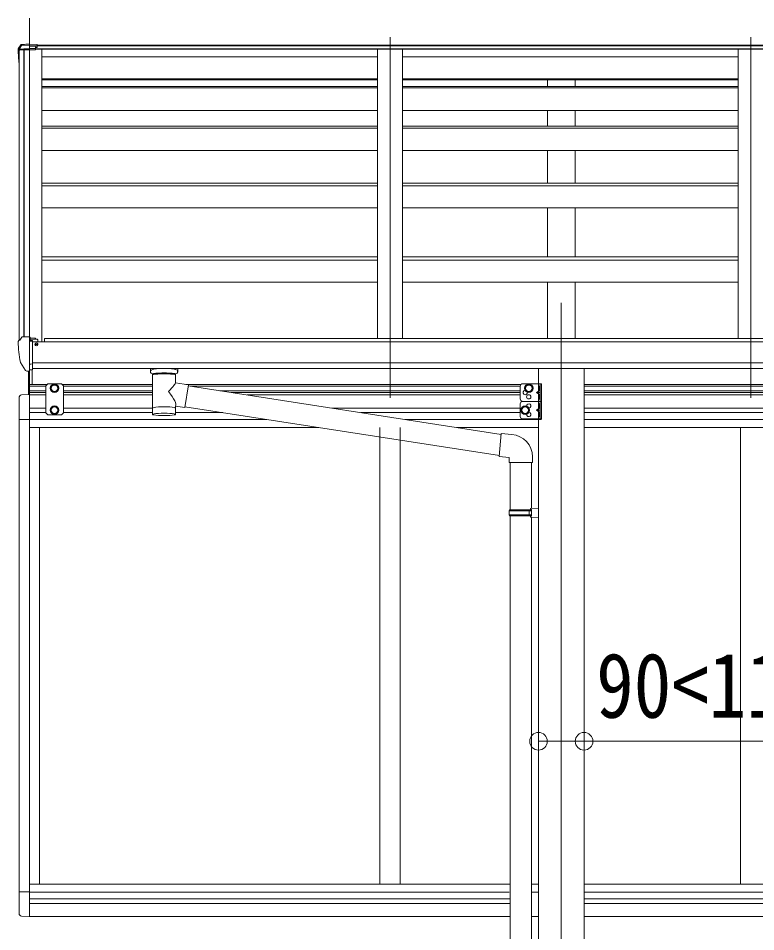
# Model space of a CAD drawing. Units: millimetres at full size; details may follow other scales. Extents: x -9783 to 9892, y -6828 to 6752.
# Drawn here: x 2956 to 4420, y 220 to 2034 of the extents above; entities that cross this region are included whole.
import ezdxf
from ezdxf.enums import TextEntityAlignment as Align

# ---------------------------------------------------------------- set-up
doc = ezdxf.new("R2010")
doc.units = ezdxf.units.MM
doc.header["$LTSCALE"] = 35
doc.header["$PDMODE"] = 32
doc.header["$PDSIZE"] = 35
for name, color, linetype, lineweight in [('0-1_本体', 4, 'Continuous', 9), ('0-2_部品', 7, 'Continuous', 9), ('0-8_PARTS2', 2, 'Continuous', 9), ('0-A_寸法', 6, 'Continuous', 9), ('1-1_GLASS', 4, 'Continuous', 9), ('1-2_GLASS_SEAL', 7, 'Continuous', 9)]:
    doc.layers.add(name, color=color, linetype=linetype, lineweight=lineweight)
doc.styles.add('ＭＳ ゴシック', font='')
doc.styles.get('ＭＳ ゴシック').set_extended_font_data('MS Gothic')

msp = doc.modelspace()

# ---------------------------------------------------------------- linework, layer by layer
at = {"layer": '0-1_本体'}
for p, q in [((2993.58, 1980.81), (7974.57, 1980.81)), ((7974.57, 1979.23), (2993.58, 1979.23)), ((2958.08, 1969.88), (2958.07, 1394.75)), ((2959.03, 1970.72), (2966.86, 1971.13)), ((2967.07, 1971.14), (2967.07, 1401.29)), ((2967.77, 1401.29), (2967.77, 1971.14)), ((7978.07, 1973.61), (2990.08, 1973.61)), ((7978.07, 1972.7), (2990.08, 1972.7)), ((3003.07, 1972.7), (3003.07, 1391.48)), ((3669.07, 1972.7), (3669.07, 1397.9)), ((3719.07, 1972.7), (3719.07, 1397.9)), ((4385.07, 1972.7), (4385.07, 1397.9)), ((3669.07, 1957.5), (3003.07, 1957.5)), ((4385.07, 1957.5), (3719.07, 1957.5)), ((3669.07, 1913.97), (3003.07, 1913.97)), ((3669.07, 1912.89), (3003.07, 1912.89)), ((3669.07, 1911.59), (3003.07, 1911.59)), ((4385.07, 1913.97), (3719.07, 1913.97)), ((4385.07, 1912.89), (3719.07, 1912.89)), ((4385.07, 1911.59), (3719.07, 1911.59)), ((4006.57, 1898.4), (4006.57, 1911.59)), ((4061.57, 1898.4), (4061.57, 1911.59)), ((3003.07, 1898.4), (3669.07, 1898.4)), ((3003.07, 1895.82), (3669.07, 1895.82)), ((3719.07, 1898.4), (4385.07, 1898.4)), ((3719.07, 1895.82), (4385.07, 1895.82)), ((3003.07, 1851.08), (3669.07, 1851.08)), ((3719.07, 1851.08), (4385.07, 1851.08)), ((4006.57, 1819.61), (4006.57, 1851.08)), ((4061.57, 1819.61), (4061.57, 1851.08)), ((3003.07, 1819.61), (3669.07, 1819.61)), ((3003.07, 1815.63), (3669.07, 1815.63)), ((3719.07, 1819.61), (4385.07, 1819.61)), ((3719.07, 1815.63), (4385.07, 1815.63)), ((3003.07, 1771.18), (3669.07, 1771.18)), ((3719.07, 1771.18), (4385.07, 1771.18)), ((4006.57, 1706.75), (4006.57, 1771.18)), ((4061.57, 1706.75), (4061.57, 1771.18)), ((3003.07, 1706.75), (3669.07, 1706.75)), ((3719.07, 1706.75), (4385.07, 1706.75)), ((3003.07, 1701.38), (3669.07, 1701.38)), ((3719.07, 1701.38), (4385.07, 1701.38)), ((3003.07, 1657.32), (3669.07, 1657.32)), ((3719.07, 1657.32), (4385.07, 1657.32)), ((4006.57, 1560.12), (4006.57, 1657.32)), ((4061.57, 1560.12), (4061.57, 1657.32)), ((3003.07, 1560.12), (3669.07, 1560.12)), ((3003.07, 1553.36), (3669.07, 1553.36)), ((3719.07, 1560.12), (4385.07, 1560.12)), ((3719.07, 1553.36), (4385.07, 1553.36)), ((3003.07, 1509.79), (3669.07, 1509.79)), ((3719.07, 1509.79), (4385.07, 1509.79)), ((4006.57, 1397.9), (4006.57, 1509.79)), ((4061.57, 1397.9), (4061.57, 1509.79)), ((7960.07, 1397.9), (3008.07, 1397.9)), ((3008.07, 1391.48), (3008.07, 1397.82)), ((7983.57, 1391.48), (2984.57, 1391.48)), ((2984.57, 1349.89), (7983.57, 1349.89)), ((7983.57, 1338.04), (2984.57, 1338.12)), ((3988.87, 1338.1), (3988.87, -1518.88)), ((4079.27, 1338.1), (4079.27, -1518.88))]:
    msp.add_line(p, q, dxfattribs=at)
msp.add_circle((2992.05, 1386.38), 3, dxfattribs=at)
msp.add_arc((2959.08, 1969.72), 1, 93, 173.32986, dxfattribs=at)
at = {"layer": '0-2_部品'}
for p, q in [((2961.1, 1981.47), (2956.62, 1975.04)), ((2962.28, 1980.03), (2957.86, 1972.62)), ((2968.11, 1982.27), (2961.86, 1981.89)), ((2962.28, 1980.03), (2978.08, 1980.87)), ((2962.42, 1981.16), (2962.42, 1980.43)), ((2978.08, 1982.88), (2974.04, 1982.64)), ((2978.08, 1982.11), (2978.08, 1982.88)), ((2993.58, 1981.94), (2978.08, 1982.88)), ((2978.08, 1982.88), (2978.08, 1982.11)), ((2978.08, 1982.11), (2978.08, 1981.39)), ((2978.08, 1978.47), (2978.08, 1980.87)), ((2993.58, 1980.05), (2978.08, 1980.87)), ((2993.58, 1981.94), (2993.58, 1981.17)), ((2993.58, 1981.17), (2993.58, 1980.44)), ((2993.58, 1980.44), (2993.58, 1980.05)), ((2993.58, 1980.05), (2993.58, 1977.65)), ((2956.08, 1973.32), (2956.08, 1969.23)), ((2956.08, 1968.55), (2956.08, 1969.23)), ((2956.62, 1975.04), (2956.62, 1971.52)), ((2957.58, 1968.55), (2957.58, 1969.23)), ((2966.97, 1973.3), (2958.92, 1972.91)), ((2966.97, 1972.64), (2958.92, 1972.22)), ((2959, 1970.72), (2967.01, 1971.14)), ((2966.97, 1972.64), (2990.08, 1974.04)), ((2967.01, 1971.14), (2990.08, 1971.14)), ((2993.58, 1977.65), (2990.08, 1977.83)), ((2993.58, 1976.35), (2990.08, 1976.35)), ((2990.08, 1974.04), (2990.08, 1971.14)), ((2993.58, 1976.35), (2993.58, 1977.65)), ((2962.98, 1400.73), (2958.92, 1394.92)), ((2978.07, 1332.79), (2978.07, 1401.29)), ((2979.57, 1400.38), (2978.07, 1400.38)), ((2979.57, 1400.38), (2979.57, 1394.21)), ((2989.25, 1398.88), (2979.57, 1399.6)), ((2990.07, 1396.57), (2990.07, 1398.46)), ((2956.07, 1391.92), (2956.07, 1391.29)), ((2984.57, 1391.56), (2978.07, 1391.96)), ((2979.57, 1396.61), (2993.57, 1396.55)), ((2989.05, 1386.38), (2989.57, 1386.38)), ((2989.57, 1386.38), (2989.87, 1386.38)), ((2994.57, 1395.44), (2994.57, 1391.48)), ((2970.45, 1334.61), (2960.7, 1349.99)), ((2976.57, 1332.89), (2972.86, 1333.11)), ((2976.57, 1332.89), (2978.07, 1332.79)), ((2978.07, 1334.99), (2978.57, 1334.99)), ((2978.57, 1334.99), (2979.07, 1335.99)), ((2984.57, 1335.99), (2979.07, 1335.99)), ((3218.57, 1332), (3218.57, 1338.11)), ((3222.67, 1327.5), (3222.66, 1247.2)), ((3268.47, 1309.92), (3268.47, 1327.51)), ((3272.57, 1332), (3272.57, 1338.11)), ((3293.69, 1306.02), (3268.47, 1309.93)), ((3293.69, 1306.02), (3286.67, 1260.76)), ((3914.8, 1207.6), (3293.38, 1304)), ((3268.49, 1247.2), (3268.47, 1263.83)), ((3268.47, 1263.58), (3286.67, 1260.76)), ((3911.13, 1165.66), (3286.94, 1262.5)), ((3935.79, 1207.53), (3914.96, 1209.36)), ((3976.87, 1151.79), (3976.87, 1162.71)), ((3930.87, 1151.79), (3976.87, 1151.79)), ((3932.87, 1151.79), (3932.87, 1057.65)), ((3974.87, 1151.79), (3974.87, 1060.21)), ((3930.87, 1055.65), (3931.87, 1057.65)), ((3930.87, 1055.65), (3974.87, 1055.65)), ((3930.87, 1055.65), (3930.87, 1047.65)), ((3931.87, 1057.65), (3974.87, 1057.65)), ((3970.4, 1055.65), (3969.97, 1057.65)), ((3972.87, 1060.15), (3988.87, 1060.62)), ((3972.87, 1058.15), (3972.87, 1060.15)), ((3972.87, 1058.15), (3974.87, 1058.15)), ((3988.87, 1060.62), (3988.87, 1042.68)), ((3930.87, 1047.65), (3974.87, 1047.65)), ((3930.87, 1047.65), (3931.87, 1045.65)), ((3931.87, 1045.65), (3974.87, 1045.65)), ((3932.87, 1045.65), (3932.87, 101.46)), ((3972.87, 1043.15), (3972.87, 1045.15)), ((3972.87, 1043.15), (3988.87, 1042.68)), ((3974.87, 1043.09), (3974.87, 104.02))]:
    msp.add_line(p, q, dxfattribs=at)
for points in [[(2961.86, 1981.89), (2961.98, 1981.89), (2962.32, 1981.67), (2962.42, 1981.16)], [(2962.42, 1980.43), (2962.36, 1980.22), (2962.28, 1980.03)], [(2978.08, 1980.87), (2978.08, 1981.39), (2978.08, 1982.11)], [(2978.08, 1978.47), (2990.08, 1978.05), (2990.08, 1974.68)], [(2966.97, 1973.3), (2990.08, 1974.68), (2990.08, 1974.04)], [(2978.07, 1401.29), (2966.07, 1401.29), (2963.74, 1401.15)], [(2989.25, 1398.88), (2989.41, 1398.86), (2989.57, 1398.83), (2989.72, 1398.79), (2989.84, 1398.73), (2989.94, 1398.67), (2990.01, 1398.61), (2990.06, 1398.54), (2990.07, 1398.46)], [(2984.57, 1335.99), (2984.57, 1394.21), (2979.57, 1394.21)], [(2989.87, 1387.57), (2989.87, 1386.38), (2994.57, 1386.38)], [(2994.57, 1387.99), (2994.57, 1386.38), (2995.05, 1386.38)], [(2978.07, 1346.68), (2981.23, 1347.09), (2984.57, 1347.52)], [(3218.61, 1331.94), (3218.59, 1332.29), (3218.83, 1333.25), (3219.35, 1334.14), (3220.16, 1334.97), (3221.27, 1335.77), (3222.67, 1336.5)], [(3218.61, 1332.05), (3218.59, 1331.7), (3218.83, 1330.74), (3219.35, 1329.86), (3220.16, 1329.02), (3221.27, 1328.22), (3222.67, 1327.5)], [(3268.47, 1336.48), (3268.7, 1336.39), (3270.06, 1335.66), (3271.17, 1334.81), (3271.93, 1333.94), (3272.39, 1333.04), (3272.56, 1332.16)], [(3268.47, 1327.51), (3268.7, 1327.6), (3270.06, 1328.34), (3271.17, 1329.18), (3271.93, 1330.05), (3272.39, 1330.95), (3272.56, 1331.83)], [(3914.96, 1209.36), (3910.95, 1163.53), (3930.87, 1161.79), (3930.87, 1151.79)], [(3970.4, 1055.65), (3970.4, 1047.65), (3969.97, 1045.65)], [(3972.87, 1045.15), (3974.87, 1045.15), (3974.87, 1058.15)]]:
    msp.add_lwpolyline(points, dxfattribs=at)
for centre, radius, start, end in [((2961.92, 1980.89), 1, 93.49169, 145.07667), ((2958.65, 2185.72), 203.67, 272.66471, 274.33431), ((2959.07, 1969.23), 2.99, 92.88363, 179.89821), ((3156.57, 1968.55), 200.5, 180.00038, 188.11165), ((2959.34, 1969.71), 3.27, 116.90088, 146.38921), ((2959.07, 1969.23), 1.5, 92.88363, 179.89821), ((3156.58, 1968.9), 199.01, 180.00039, 184.08805), ((3156.58, 1968.55), 199.01, 180.00039, 184.08802), ((2963.8, 1400.15), 1, 93.5, 145), ((2959.07, 1391.92), 3, 93, 180), ((3148.56, 1391.3), 192.49, 180.0008, 192.1233), ((2992.07, 1386.38), 2.5, 151.64236, 180), ((2992.07, 1386.38), 2.5, 0, 151.64236), ((2963.3, 1351.49), 3, 191.83348, 210), ((2973.05, 1336.11), 3, 210, 266.5), ((3235.64, 1286.78), 51.38, 92.46126, 104.61963), ((3255.53, 1286.78), 51.38, 75.38037, 87.53874), ((3931.87, 1162.71), 45, 0, 85)]:
    msp.add_arc(centre, radius, start, end, dxfattribs=at)
for centre, major_axis, ratio, start_param, end_param in [((2959.08, 1973.32), (0, -3.01), 0.996195, 4.1015237, 4.712389), ((2959.08, 1969.36), (-0.11, 3.55), 0.844901, 0.0150814, 0.3799029), ((2993.57, 1395.45), (-0.02, 1.1), 0.906239, 4.6917496, 6.2625459), ((3245.57, 1326.3), (-22.91, -0.42), 0.072511, 4.711586, 6.2823824), ((3245.6, 1327.93), (-22.91, -0.42), 0.072511, 4.711586, 6.2823824), ((3245.55, 1327.93), (22.92, -0.42), 0.07247, 0.0008089, 1.5716053), ((3245.55, 1326.3), (22.92, -0.42), 0.07247, 0.0008089, 1.5716053), ((3256.57, 1332), (16, 0), 0.361356, 0, 0.0194874), ((3256.57, 1332), (16, 0), 0.361356, 6.2636979, 6.2831853), ((3248.13, 1287.73), (20.32, 22.25), 0.045535, 4.9756507, 6.2441899), ((3245.57, 1290.37), (-22.81, 26.62), 0.234429, 3.1563334, 4.5976381), ((3245.57, 1259.64), (22.91, 0), 0.122865, 6.2831853, 9.424778), ((3245.57, 1247.2), (22.92, 0), 0.101955, 6.2829723, 9.4248207), ((3245.57, 1247.2), (22.92, 0), 0.101955, 3.1415499, 6.2833984)]:
    msp.add_ellipse(centre, major_axis=major_axis, ratio=ratio, start_param=start_param, end_param=end_param, dxfattribs=at)
at = {"layer": '0-8_PARTS2'}
for p, q in [((2978.08, 2034.13), (2978.07, 1280.35)), ((3694.07, 1280.35), (3694.07, 1996.83)), ((4410.07, 1280.35), (4410.07, 1996.83)), ((4034.07, 1469.16), (4034.07, -1736.87))]:
    msp.add_line(p, q, dxfattribs=at)
at = {"layer": '0-A_寸法'}
for p, q in [((3988.87, 597.89), (4079.27, 597.89)), ((4079.27, 597.89), (4665.45, 597.89))]:
    msp.add_line(p, q, dxfattribs=at)
for p in [(3988.87, 597.89), (4079.27, 597.89)]:
    msp.add_point(p, dxfattribs=at)
at = {"layer": '1-1_GLASS'}
for p, q in [((2978.07, 1306.79), (3013.57, 1306.79)), ((3042.57, 1306.79), (3222.67, 1306.79)), ((3288.69, 1306.79), (3954.57, 1306.79)), ((4079.27, 1306.79), (5417.07, 1306.79)), ((2978.07, 1303.29), (3010.57, 1303.29)), ((2978.07, 1294.29), (3010.57, 1294.29)), ((2978.07, 1290.79), (3010.57, 1290.79)), ((3045.57, 1303.29), (3222.67, 1303.29)), ((3045.57, 1294.29), (3222.67, 1294.29)), ((3045.57, 1290.79), (3222.67, 1290.79)), ((3297.95, 1303.29), (3952.6, 1303.29)), ((3355.97, 1294.29), (3952.57, 1294.29)), ((3378.53, 1290.79), (3952.57, 1290.79)), ((4079.27, 1303.29), (5417.07, 1303.29)), ((4079.27, 1294.29), (5417.07, 1294.29)), ((4079.27, 1290.79), (5417.07, 1290.79)), ((2978.07, 1286.49), (2978.07, 1086.29)), ((3010.57, 1285.79), (2978.07, 1285.79)), ((3222.67, 1285.79), (3045.57, 1285.79)), ((3786.15, 1285.79), (3410.76, 1285.79)), ((3952.57, 1285.79), (3786.15, 1285.79)), ((5417.07, 1285.79), (4079.27, 1285.79)), ((2978.07, 1259.79), (3010.57, 1259.79)), ((3045.57, 1259.79), (3222.66, 1259.79)), ((3578.35, 1259.79), (3952.57, 1259.79)), ((4079.27, 1259.79), (5417.07, 1259.79)), ((2958.07, 1237.09), (2958.07, 1135.49)), ((2978.07, 1250.79), (3010.57, 1250.79)), ((3449.42, 1237.29), (2978.07, 1237.29)), ((3045.57, 1250.79), (3222.66, 1250.79)), ((3268.49, 1250.79), (3362.4, 1250.79)), ((3636.36, 1250.79), (3952.57, 1250.79)), ((3723.38, 1237.29), (3994.57, 1237.29)), ((4079.27, 1250.79), (5417.07, 1250.79)), ((4079.27, 1237.29), (5459.07, 1237.29)), ((2958.07, 1221.29), (2958.07, 298.49)), ((3552.55, 1221.29), (2978.07, 1221.29)), ((2978.07, 1221.29), (2978.07, 249.29)), ((2998.07, 1221.29), (2998.07, 1151.29)), ((2998.07, 1221.29), (2998.07, 314.29)), ((3674.07, 314.29), (3674.07, 1221.29)), ((3714.07, 314.29), (3714.07, 1221.29)), ((3988.87, 1221.29), (3826.52, 1221.29)), ((4079.27, 1221.29), (5459.07, 1221.29)), ((4390.07, 1221.29), (4390.07, 1151.29)), ((4390.07, 314.29), (4390.07, 1221.29)), ((3674.07, 1202.44), (3674.07, 1151.29)), ((3714.07, 1196.24), (3714.07, 1151.29)), ((2978.07, 314.29), (3932.87, 314.29)), ((3974.87, 314.29), (3988.87, 314.29)), ((4079.27, 314.29), (5459.07, 314.29)), ((2978.07, 298.29), (3930.87, 298.29)), ((3974.87, 298.29), (3988.87, 298.29)), ((4079.27, 298.29), (5459.07, 298.29)), ((2978.07, 284.79), (3932.87, 284.79)), ((2978.07, 275.79), (3932.87, 275.79)), ((4079.27, 284.79), (5417.07, 284.79)), ((4079.27, 275.79), (5417.07, 275.79)), ((2978.07, 249.79), (3932.87, 249.79)), ((3974.87, 249.79), (3988.87, 249.79)), ((4079.27, 249.79), (5459.07, 249.79))]:
    msp.add_line(p, q, dxfattribs=at)
at = {"layer": '1-2_GLASS_SEAL'}
for p, q in [((2976.57, 1286.58), (2976.57, 1333.18)), ((2978.07, 1286.58), (2978.07, 1333.09)), ((2983.57, 1307.09), (2983.57, 1336.29)), ((3014.57, 1308.09), (3010.57, 1304.09)), ((3041.57, 1308.09), (3014.57, 1308.09)), ((3041.57, 1308.09), (3045.57, 1304.09)), ((3957.57, 1308.09), (3994.57, 1308.09)), ((3992.07, 1308.09), (3992.07, 1273.09)), ((3994.57, 1308.09), (3994.57, 1273.09)), ((3010.57, 1304.09), (3010.57, 1250.59)), ((3045.57, 1250.59), (3045.57, 1304.09)), ((3952.57, 1303.09), (3952.57, 1278.09)), ((3992.07, 1290.59), (3985.07, 1290.59)), ((3991.57, 1303.59), (3990.77, 1303.45)), ((3991.57, 1295.59), (3990.77, 1295.73)), ((3991.57, 1295.59), (3992.07, 1295.68)), ((2957.57, 1280.3), (2957.57, 1237.39)), ((2978.07, 1286.59), (2962.78, 1285.79)), ((3957.57, 1273.09), (3994.57, 1273.09)), ((3957.57, 1273.09), (3994.57, 1273.09)), ((3991.57, 1285.59), (3990.77, 1285.45)), ((3991.57, 1277.59), (3990.77, 1277.73)), ((3991.57, 1277.59), (3992.07, 1277.68)), ((3992.07, 1273.09), (3992.07, 1238.09)), ((3994.57, 1273.09), (3994.57, 1238.09)), ((3028.07, 1263.1), (3021.57, 1259.34)), ((3021.57, 1259.34), (3021.57, 1251.84)), ((3034.57, 1259.34), (3028.07, 1263.1)), ((3034.57, 1251.84), (3034.57, 1259.34)), ((3952.57, 1268.09), (3952.57, 1243.09)), ((3992.07, 1255.59), (3985.07, 1255.59)), ((3991.57, 1268.59), (3990.77, 1268.45)), ((3991.57, 1260.59), (3990.77, 1260.73)), ((3991.57, 1260.59), (3992.07, 1260.68)), ((2978.07, 1237.39), (2957.57, 1237.39)), ((3014.57, 1246.59), (3010.57, 1250.59)), ((3041.57, 1246.59), (3014.57, 1246.59)), ((3021.57, 1251.84), (3028.07, 1248.08)), ((3028.07, 1248.08), (3034.57, 1251.84)), ((3041.57, 1246.59), (3045.57, 1250.59)), ((3957.57, 1238.09), (3994.57, 1238.09)), ((3991.57, 1250.59), (3990.77, 1250.45)), ((3991.57, 1242.59), (3990.77, 1242.73)), ((3991.57, 1242.59), (3992.07, 1242.68)), ((2978.07, 298.78), (2957.57, 298.78)), ((2957.57, 255.88), (2957.57, 298.78)), ((2978.07, 249.58), (2962.78, 250.39))]:
    msp.add_line(p, q, dxfattribs=at)
for points in [[(3021.57, 1302.84), (3028.07, 1306.6), (3034.57, 1302.84)], [(3034.57, 1302.84), (3034.57, 1295.34), (3028.07, 1291.58), (3021.57, 1295.34), (3021.57, 1302.84)], [(3992.07, 1295.59), (3985.07, 1290.59), (3992.07, 1285.59)], [(3992.46, 1299.59), (3991.82, 1300.78), (3989.59, 1301.89)], [(3992.46, 1299.59), (3991.82, 1298.4), (3989.59, 1297.29)], [(3991.57, 1295.59), (3991.57, 1303.59), (3992.07, 1303.5), (3992.07, 1295.68)], [(3992.46, 1281.59), (3991.82, 1282.78), (3989.59, 1283.89)], [(3992.46, 1281.59), (3991.82, 1280.4), (3989.59, 1279.29)], [(3991.57, 1277.59), (3991.57, 1285.59), (3992.07, 1285.5), (3992.07, 1277.68)], [(3992.07, 1260.59), (3985.07, 1255.59), (3992.07, 1250.59)], [(3992.46, 1264.59), (3991.82, 1265.78), (3989.59, 1266.89)], [(3992.46, 1264.59), (3991.82, 1263.4), (3989.59, 1262.29)], [(3991.57, 1260.59), (3991.57, 1268.59), (3992.07, 1268.5), (3992.07, 1260.68)], [(3992.46, 1246.59), (3991.82, 1247.78), (3989.59, 1248.89)], [(3992.46, 1246.59), (3991.82, 1245.4), (3989.59, 1244.29)], [(3991.57, 1242.59), (3991.57, 1250.59), (3992.07, 1250.5), (3992.07, 1242.68)]]:
    msp.add_lwpolyline(points, dxfattribs=at)
for points in [[(3969.57, 1291.58), (3976.07, 1295.34), (3976.07, 1302.84), (3969.57, 1306.6), (3963.07, 1302.84), (3963.07, 1295.34)], [(3962.57, 1248.08), (3969.07, 1251.84), (3969.07, 1259.34), (3962.57, 1263.1), (3956.07, 1259.34), (3956.07, 1251.84)]]:
    msp.add_lwpolyline(points, close=True, dxfattribs=at)
for centre, radius in [((3028.07, 1299.09), 8.5), ((3028.07, 1299.09), 7.5), ((3969.57, 1299.09), 8.5), ((3969.57, 1299.09), 7.5), ((3028.07, 1299.09), 6.5), ((3969.57, 1299.09), 6.5), ((3969.57, 1282.09), 4.25), ((3028.07, 1255.59), 8.5), ((3028.07, 1255.59), 7.5), ((3028.07, 1255.59), 6.5), ((3962.57, 1255.59), 8.5), ((3962.57, 1255.59), 7.5), ((3962.57, 1255.59), 6.5)]:
    msp.add_circle(centre, radius, dxfattribs=at)
for centre, radius, start, end in [((3957.57, 1303.09), 5, 90, 180), ((3962.57, 1290.59), 4.25, 94.76077, 6.29431), ((3995.67, 1299.59), 6.5, 147.94412, 212.05588), ((3990.93, 1302.56), 0.9, 100, 147.94412), ((3990.93, 1296.62), 0.9, 212.05588, 260), ((2963.07, 1280.3), 5.5, 93, 180), ((3957.57, 1278.09), 5, 180, 270), ((3957.57, 1268.09), 5, 90, 180), ((3995.67, 1281.59), 6.5, 147.94412, 212.05588), ((3990.93, 1284.56), 0.9, 100, 147.94412), ((3990.93, 1278.62), 0.9, 212.05588, 260), ((3969.57, 1264.09), 4.25, 274.76077, 186.29431), ((3995.67, 1264.59), 6.5, 147.94412, 212.05588), ((3990.93, 1267.56), 0.9, 100, 147.94412), ((3990.93, 1261.62), 0.9, 212.05588, 260), ((3957.57, 1243.09), 5, 180, 270), ((3969.57, 1247.09), 4.25, 173.70569, 85.23923), ((3995.67, 1246.59), 6.5, 147.94412, 212.05588), ((3990.93, 1249.56), 0.9, 100, 147.94412), ((3990.93, 1243.62), 0.9, 212.05588, 260), ((2963.07, 255.88), 5.5, 180, 267)]:
    msp.add_arc(centre, radius, start, end, dxfattribs=at)

# ---------------------------------------------------------------- texts
at = {"layer": '0-A_寸法', "color": 7, "style": 'ＭＳ ゴシック', "width": 0.85}
msp.add_text('90<110>', height=129, dxfattribs=at).set_placement((4103.27, 605.89), align=Align.BOTTOM_LEFT)

doc.saveas('drawing.dxf')
